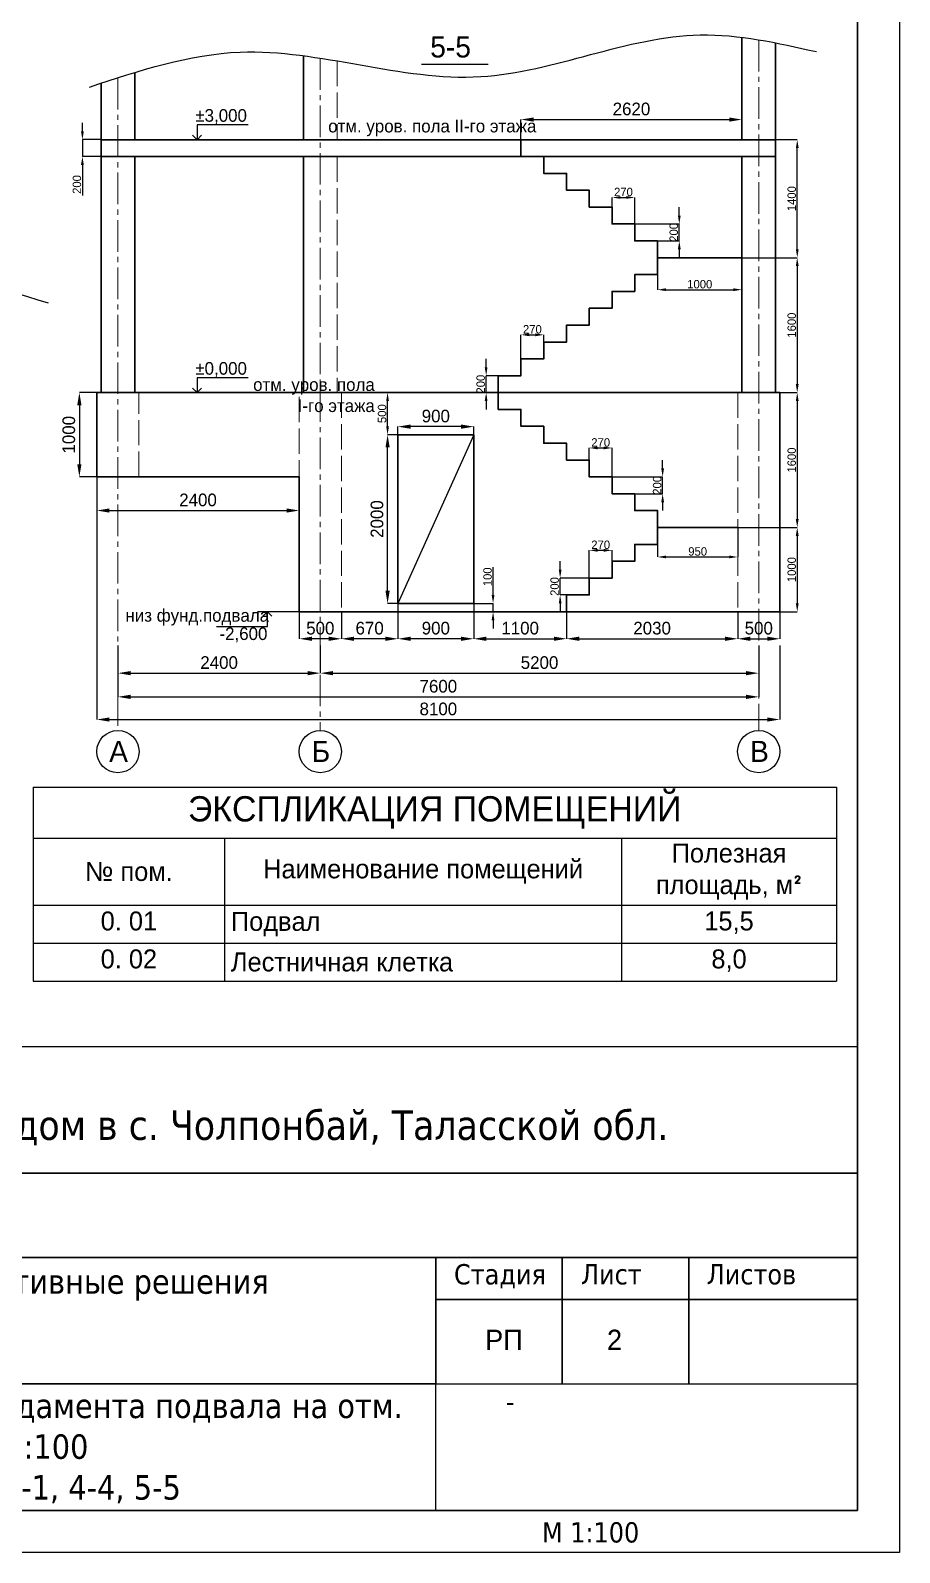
# Model space of a CAD drawing. Header units: millimetres. Extents: x 363119 to 453119, y -246250 to -184425.
# Drawn here: x 396813 to 407119, y -214125 to -196072 of the extents above; entities that cross this region are included whole.
import ezdxf
from ezdxf.enums import TextEntityAlignment as Align

# ---------------------------------------------------------------- set-up
doc = ezdxf.new("R2010")
doc.units = ezdxf.units.MM
doc.linetypes.add('ACAD_ISO02W100', pattern=[15, 12, -3])
doc.linetypes.add('CENTER2', pattern=[1.125, 0.75, -0.125, 0.125, -0.125])
doc.layers.add('ahsap', color=222, linetype='Continuous', lineweight=13)
for name, color, linetype in [('AKS', 252, 'CENTER2'), ('Надписи', 211, 'Continuous'), ('Штамп', 222, 'Continuous')]:
    doc.layers.add(name, color=color, linetype=linetype)
doc.dimstyles.new('ISO-25', dxfattribs={"dimtxt": 100, "dimasz": 2.5, "dimexe": 1.25, "dimexo": 0.625, "dimtad": 1, "dimdec": 0, "dimtxsty": 'Standard', "dimcen": 2.5, "dimadec": 0, "dimazin": 0, "dimtfac": 1, "dimtdec": 0, "dimtmove": 0, "dimatfit": 3, "dimfxl": 0, "dimarcsym": 0})

# ---------------------------------------------------------------- blocks, each defined once
blk = doc.blocks.new('*T259')
at = {"layer": 'ahsap', "color": 0, "linetype": 'ByBlock', "lineweight": -2}
for p, q in [((0, 0), (9525, 0)), ((0, 0), (0, -2301)), ((9525, 0), (9525, -2301)), ((0, -605), (9525, -605)), ((2270, -605), (2270, -2301)), ((6978, -605), (6978, -2301)), ((0, -1401), (9525, -1401)), ((0, -1851), (9525, -1851)), ((0, -2301), (9525, -2301))]:
    blk.add_line(p, q, dxfattribs=at)
at = {"layer": 'ahsap', "color": 0}
for s, insert, char_height, width, attachment_point in [('ЭКСПЛИКАЦИЯ ПОМЕЩЕНИЙ', (4762, -302), 300, 9375, 5), ('Полезная площадь, м{\\fISOCPEUR|b0|i0|c204|p34;²}', (8252, -1003), 225, 2396.96, 5), ('{\\fArial|b0|i0|c204|p34;№} пом.', (1135, -1003), 225, 2120.08, 5), ('Наименование помещений', (4624, -1003), 225, 4557.96, 5), ('0. 01', (1135, -1476), 225, 2120.08, 2), ('Подвал', (2345, -1626), 225, 4557.96, 4), ('15,5', (8252, -1476), 225, 2396.96, 2), ('0. 02', (1135, -1926), 225, 2120.08, 2), ('Лестничная клетка', (2345, -2076), 225, 4557.96, 4), ('8,0', (8252, -1926), 225, 2396.96, 2)]:
    blk.add_mtext(s, dxfattribs=dict(at, insert=insert, char_height=char_height, width=width, attachment_point=attachment_point))
blk = doc.blocks.new('*D290')
at = {"layer": 'ahsap', "color": 0, "lineweight": -2}
for p, q in [((397850, -203368), (397850, -203696)), ((400250, -203368), (400250, -203696)), ((398000, -203695), (400100, -203695))]:
    blk.add_line(p, q, dxfattribs=at)
at = {"layer": 'ahsap', "color": 0}
for points in [[(398000, -203670), (398000, -203720), (397850, -203695)], [(400100, -203670), (400100, -203720), (400250, -203695)]]:
    blk.add_solid(points, dxfattribs=at)
at = {"layer": 'DEFPOINTS', "color": 0}
for p in [(397850, -203367), (400250, -203367), (400250, -203695)]:
    blk.add_point(p, dxfattribs=at)
at = {"layer": 'ahsap', "color": 0, "insert": (399050, -203570), "char_height": 150, "attachment_point": 5}
blk.add_mtext('2400', dxfattribs=at)
blk = doc.blocks.new('*D291')
at = {"layer": 'ahsap', "color": 0, "lineweight": -2}
for p, q in [((400250, -203368), (400250, -203696)), ((405450, -203368), (405450, -203696)), ((400400, -203695), (405300, -203695))]:
    blk.add_line(p, q, dxfattribs=at)
at = {"layer": 'ahsap', "color": 0}
for points in [[(400400, -203670), (400400, -203720), (400250, -203695)], [(405300, -203670), (405300, -203720), (405450, -203695)]]:
    blk.add_solid(points, dxfattribs=at)
at = {"layer": 'DEFPOINTS', "color": 0}
for p in [(400250, -203367), (405450, -203367), (405450, -203695)]:
    blk.add_point(p, dxfattribs=at)
at = {"layer": 'ahsap', "color": 0, "insert": (402850, -203570), "char_height": 150, "attachment_point": 5}
blk.add_mtext('5200', dxfattribs=at)
blk = doc.blocks.new('*D292')
at = {"layer": 'ahsap', "color": 0, "lineweight": -2}
for p, q in [((397850, -203368), (397850, -203976)), ((405450, -203368), (405450, -203976)), ((398000, -203976), (405300, -203976))]:
    blk.add_line(p, q, dxfattribs=at)
at = {"layer": 'ahsap', "color": 0}
for points in [[(398000, -203951), (398000, -204001), (397850, -203976)], [(405300, -203951), (405300, -204001), (405450, -203976)]]:
    blk.add_solid(points, dxfattribs=at)
at = {"layer": 'DEFPOINTS', "color": 0}
for p in [(397850, -203367), (405450, -203367), (405450, -203976)]:
    blk.add_point(p, dxfattribs=at)
at = {"layer": 'ahsap', "color": 0, "insert": (401650, -203851), "char_height": 150, "attachment_point": 5}
blk.add_mtext('7600', dxfattribs=at)
blk = doc.blocks.new('*D293')
at = {"layer": 'ahsap', "color": 0, "lineweight": -2}
for p, q in [((397600, -201368), (397600, -204245)), ((405700, -203368), (405700, -204245)), ((397750, -204245), (405550, -204245))]:
    blk.add_line(p, q, dxfattribs=at)
at = {"layer": 'ahsap', "color": 0}
for points in [[(397750, -204220), (397750, -204270), (397600, -204245)], [(405550, -204220), (405550, -204270), (405700, -204245)]]:
    blk.add_solid(points, dxfattribs=at)
at = {"layer": 'DEFPOINTS', "color": 0}
for p in [(397600, -201367), (405700, -203367), (405700, -204245)]:
    blk.add_point(p, dxfattribs=at)
at = {"layer": 'ahsap', "color": 0, "insert": (401650, -204120), "char_height": 150, "attachment_point": 5}
blk.add_mtext('8100', dxfattribs=at)
blk = doc.blocks.new('*D300')
at = {"layer": 'ahsap', "color": 0, "lineweight": -2}
for p, q in [((405250, -198767), (405906, -198767)), ((405906, -198867), (405906, -200267)), ((405250, -200367), (405906, -200367))]:
    blk.add_line(p, q, dxfattribs=at)
at = {"layer": 'ahsap', "color": 0}
for points in [[(405889, -198867), (405923, -198867), (405906, -198767)], [(405889, -200267), (405923, -200267), (405906, -200367)]]:
    blk.add_solid(points, dxfattribs=at)
at = {"layer": 'DEFPOINTS', "color": 0}
for p in [(405250, -198767), (405250, -200367), (405906, -200367)]:
    blk.add_point(p, dxfattribs=at)
at = {"layer": 'ahsap', "color": 0, "insert": (405841, -199567), "char_height": 100, "attachment_point": 5, "rotation": 90}
blk.add_mtext('1600', dxfattribs=at)
blk = doc.blocks.new('*D301')
at = {"layer": 'ahsap', "color": 0, "lineweight": -2}
for p, q in [((405250, -197367), (405907, -197367)), ((405906, -198667), (405906, -197467)), ((405250, -198767), (405907, -198767))]:
    blk.add_line(p, q, dxfattribs=at)
at = {"layer": 'ahsap', "color": 0}
for points in [[(405890, -197467), (405923, -197467), (405906, -197367)], [(405890, -198667), (405923, -198667), (405906, -198767)]]:
    blk.add_solid(points, dxfattribs=at)
at = {"layer": 'DEFPOINTS', "color": 0}
for p in [(405250, -197367), (405906, -197367), (405250, -198767)]:
    blk.add_point(p, dxfattribs=at)
at = {"layer": 'ahsap', "color": 0, "insert": (405841, -198067), "char_height": 100, "attachment_point": 5, "rotation": 90}
blk.add_mtext('1400', dxfattribs=at)
blk = doc.blocks.new('*D302')
at = {"layer": 'ahsap', "color": 0, "lineweight": -2}
for p, q in [((402630, -197367), (402630, -197129)), ((402780, -197129), (405100, -197129)), ((405250, -197367), (405250, -197129))]:
    blk.add_line(p, q, dxfattribs=at)
at = {"layer": 'ahsap', "color": 0}
for points in [[(402780, -197104), (402780, -197154), (402630, -197129)], [(405100, -197104), (405100, -197154), (405250, -197129)]]:
    blk.add_solid(points, dxfattribs=at)
at = {"layer": 'DEFPOINTS', "color": 0}
for p in [(405250, -197129), (402630, -197367), (405250, -197367)]:
    blk.add_point(p, dxfattribs=at)
at = {"layer": 'ahsap', "color": 0, "insert": (403940, -197004), "char_height": 150, "attachment_point": 5}
blk.add_mtext('2620', dxfattribs=at)
blk = doc.blocks.new('*D303')
at = {"layer": 'ahsap', "color": 0, "lineweight": -2}
for p, q in [((402217, -200067), (402217, -199967)), ((402359, -200167), (402217, -200167)), ((402217, -200367), (402217, -200167)), ((402359, -200367), (402217, -200367)), ((402217, -200467), (402217, -200567))]:
    blk.add_line(p, q, dxfattribs=at)
at = {"layer": 'ahsap', "color": 0}
for points in [[(402200, -200067), (402233, -200067), (402217, -200167)], [(402200, -200467), (402233, -200467), (402217, -200367)]]:
    blk.add_solid(points, dxfattribs=at)
at = {"layer": 'DEFPOINTS', "color": 0}
for p in [(402217, -200167), (402360, -200167), (402360, -200367)]:
    blk.add_point(p, dxfattribs=at)
at = {"layer": 'ahsap', "color": 0, "insert": (402152, -200267), "char_height": 100, "attachment_point": 5, "rotation": 90}
blk.add_mtext('200', dxfattribs=at)
blk = doc.blocks.new('*D304')
at = {"layer": 'ahsap', "color": 0, "lineweight": -2}
for p, q in [((402630, -199967), (402630, -199682)), ((402730, -199682), (402800, -199682)), ((402900, -199967), (402900, -199682))]:
    blk.add_line(p, q, dxfattribs=at)
at = {"layer": 'ahsap', "color": 0}
for points in [[(402730, -199665), (402730, -199699), (402630, -199682)], [(402800, -199665), (402800, -199699), (402900, -199682)]]:
    blk.add_solid(points, dxfattribs=at)
at = {"layer": 'DEFPOINTS', "color": 0}
for p in [(402900, -199682), (402630, -199967), (402900, -199967)]:
    blk.add_point(p, dxfattribs=at)
at = {"layer": 'ahsap', "color": 0, "insert": (402765, -199617), "char_height": 100, "attachment_point": 5}
blk.add_mtext('270', dxfattribs=at)
blk = doc.blocks.new('*D305')
at = {"layer": 'ahsap', "color": 0, "lineweight": -2}
for p, q in [((403710, -198367), (403710, -198052)), ((403810, -198053), (403880, -198053)), ((403980, -198367), (403980, -198052))]:
    blk.add_line(p, q, dxfattribs=at)
at = {"layer": 'ahsap', "color": 0}
for points in [[(403810, -198036), (403810, -198069), (403710, -198053)], [(403880, -198036), (403880, -198069), (403980, -198053)]]:
    blk.add_solid(points, dxfattribs=at)
at = {"layer": 'DEFPOINTS', "color": 0}
for p in [(403980, -198053), (403710, -198367), (403980, -198367)]:
    blk.add_point(p, dxfattribs=at)
at = {"layer": 'ahsap', "color": 0, "insert": (403845, -197988), "char_height": 100, "attachment_point": 5}
blk.add_mtext('270', dxfattribs=at)
blk = doc.blocks.new('*D306')
at = {"layer": 'ahsap', "color": 0, "lineweight": -2}
for p, q in [((404507, -198267), (404507, -198167)), ((403980, -198367), (404508, -198367)), ((404507, -198567), (404507, -198367)), ((403980, -198567), (404508, -198567)), ((404507, -198667), (404507, -198767))]:
    blk.add_line(p, q, dxfattribs=at)
at = {"layer": 'ahsap', "color": 0}
for points in [[(404491, -198267), (404524, -198267), (404507, -198367)], [(404491, -198667), (404524, -198667), (404507, -198567)]]:
    blk.add_solid(points, dxfattribs=at)
at = {"layer": 'DEFPOINTS', "color": 0}
for p in [(403980, -198367), (404507, -198367), (403980, -198567)]:
    blk.add_point(p, dxfattribs=at)
at = {"layer": 'ahsap', "color": 0, "insert": (404442, -198467), "char_height": 100, "attachment_point": 5, "rotation": 90}
blk.add_mtext('200', dxfattribs=at)
blk = doc.blocks.new('*D294')
at = {"layer": 'ahsap', "color": 0, "lineweight": -2}
for p, q in [((401170, -200867), (401170, -200771)), ((401920, -200771), (401320, -200771)), ((402070, -200867), (402070, -200771))]:
    blk.add_line(p, q, dxfattribs=at)
at = {"layer": 'ahsap', "color": 0}
for points in [[(401320, -200746), (401320, -200796), (401170, -200771)], [(401920, -200746), (401920, -200796), (402070, -200771)]]:
    blk.add_solid(points, dxfattribs=at)
at = {"layer": 'DEFPOINTS', "color": 0}
for p in [(401170, -200771), (401170, -200867), (402070, -200867)]:
    blk.add_point(p, dxfattribs=at)
at = {"layer": 'ahsap', "color": 0, "insert": (401620, -200646), "char_height": 150, "attachment_point": 5}
blk.add_mtext('900', dxfattribs=at)
blk = doc.blocks.new('*D307')
at = {"layer": 'ahsap', "color": 0, "lineweight": -2}
for p, q in [((401169, -200867), (401048, -200867)), ((401048, -202717), (401048, -201017)), ((401169, -202867), (401048, -202867))]:
    blk.add_line(p, q, dxfattribs=at)
at = {"layer": 'ahsap', "color": 0}
for points in [[(401023, -201017), (401073, -201017), (401048, -200867)], [(401023, -202717), (401073, -202717), (401048, -202867)]]:
    blk.add_solid(points, dxfattribs=at)
at = {"layer": 'DEFPOINTS', "color": 0}
for p in [(401048, -200867), (401170, -200867), (401170, -202867)]:
    blk.add_point(p, dxfattribs=at)
at = {"layer": 'ahsap', "color": 0, "insert": (400923, -201867), "char_height": 150, "attachment_point": 5, "rotation": 90}
blk.add_mtext('2000', dxfattribs=at)
blk = doc.blocks.new('*D295')
at = {"layer": 'ahsap', "color": 0, "lineweight": -2}
for p, q in [((401169, -200367), (401047, -200367)), ((401048, -200767), (401048, -200467)), ((401169, -200867), (401047, -200867))]:
    blk.add_line(p, q, dxfattribs=at)
at = {"layer": 'ahsap', "color": 0}
for points in [[(401031, -200467), (401064, -200467), (401048, -200367)], [(401031, -200767), (401064, -200767), (401048, -200867)]]:
    blk.add_solid(points, dxfattribs=at)
at = {"layer": 'DEFPOINTS', "color": 0}
for p in [(401048, -200367), (401170, -200367), (401170, -200867)]:
    blk.add_point(p, dxfattribs=at)
at = {"layer": 'ahsap', "color": 0, "insert": (400983, -200617), "char_height": 100, "attachment_point": 5, "rotation": 90}
blk.add_mtext('500', dxfattribs=at)
blk = doc.blocks.new('*D308')
at = {"layer": 'ahsap', "color": 0, "lineweight": -2}
for p, q in [((404250, -198768), (404250, -199147)), ((405250, -198768), (405250, -199147)), ((404350, -199147), (405150, -199147))]:
    blk.add_line(p, q, dxfattribs=at)
at = {"layer": 'ahsap', "color": 0}
for points in [[(404350, -199130), (404350, -199163), (404250, -199147)], [(405150, -199130), (405150, -199163), (405250, -199147)]]:
    blk.add_solid(points, dxfattribs=at)
at = {"layer": 'DEFPOINTS', "color": 0}
for p in [(404250, -198767), (405250, -198767), (405250, -199147)]:
    blk.add_point(p, dxfattribs=at)
at = {"layer": 'ahsap', "color": 0, "insert": (404750, -199082), "char_height": 100, "attachment_point": 5}
blk.add_mtext('1000', dxfattribs=at)
blk = doc.blocks.new('*D309')
at = {"layer": 'ahsap', "color": 0, "lineweight": -2}
for p, q in [((404250, -201968), (404250, -202317)), ((405200, -201968), (405200, -202317)), ((404350, -202317), (405100, -202317))]:
    blk.add_line(p, q, dxfattribs=at)
at = {"layer": 'ahsap', "color": 0}
for points in [[(404350, -202300), (404350, -202333), (404250, -202317)], [(405100, -202300), (405100, -202333), (405200, -202317)]]:
    blk.add_solid(points, dxfattribs=at)
at = {"layer": 'DEFPOINTS', "color": 0}
for p in [(404250, -201967), (405200, -201967), (405200, -202317)]:
    blk.add_point(p, dxfattribs=at)
at = {"layer": 'ahsap', "color": 0, "insert": (404725, -202252), "char_height": 100, "attachment_point": 5}
blk.add_mtext('950', dxfattribs=at)
blk = doc.blocks.new('*D310')
at = {"layer": 'ahsap', "color": 0, "lineweight": -2}
for p, q in [((403440, -201367), (403440, -201023)), ((403540, -201024), (403610, -201024)), ((403710, -201367), (403710, -201023))]:
    blk.add_line(p, q, dxfattribs=at)
at = {"layer": 'ahsap', "color": 0}
for points in [[(403540, -201007), (403540, -201040), (403440, -201024)], [(403610, -201007), (403610, -201040), (403710, -201024)]]:
    blk.add_solid(points, dxfattribs=at)
at = {"layer": 'DEFPOINTS', "color": 0}
for p in [(403710, -201024), (403440, -201367), (403710, -201367)]:
    blk.add_point(p, dxfattribs=at)
at = {"layer": 'ahsap', "color": 0, "insert": (403575, -200959), "char_height": 100, "attachment_point": 5}
blk.add_mtext('270', dxfattribs=at)
blk = doc.blocks.new('*D311')
at = {"layer": 'ahsap', "color": 0, "lineweight": -2}
for p, q in [((403440, -202567), (403440, -202238)), ((403540, -202238), (403610, -202238)), ((403710, -202567), (403710, -202238))]:
    blk.add_line(p, q, dxfattribs=at)
at = {"layer": 'ahsap', "color": 0}
for points in [[(403540, -202221), (403540, -202255), (403440, -202238)], [(403610, -202221), (403610, -202255), (403710, -202238)]]:
    blk.add_solid(points, dxfattribs=at)
at = {"layer": 'DEFPOINTS', "color": 0}
for p in [(403710, -202238), (403440, -202567), (403710, -202567)]:
    blk.add_point(p, dxfattribs=at)
at = {"layer": 'ahsap', "color": 0, "insert": (403575, -202173), "char_height": 100, "attachment_point": 5}
blk.add_mtext('270', dxfattribs=at)
blk = doc.blocks.new('*D312')
at = {"layer": 'ahsap', "color": 0, "lineweight": -2}
for p, q in [((404310, -201267), (404310, -201167)), ((403710, -201367), (404310, -201367)), ((404310, -201567), (404310, -201367)), ((403710, -201567), (404310, -201567)), ((404310, -201667), (404310, -201767))]:
    blk.add_line(p, q, dxfattribs=at)
at = {"layer": 'ahsap', "color": 0}
for points in [[(404293, -201267), (404326, -201267), (404310, -201367)], [(404293, -201667), (404326, -201667), (404310, -201567)]]:
    blk.add_solid(points, dxfattribs=at)
at = {"layer": 'DEFPOINTS', "color": 0}
for p in [(403710, -201367), (404310, -201367), (403710, -201567)]:
    blk.add_point(p, dxfattribs=at)
at = {"layer": 'ahsap', "color": 0, "insert": (404245, -201467), "char_height": 100, "attachment_point": 5, "rotation": 90}
blk.add_mtext('200', dxfattribs=at)
blk = doc.blocks.new('*D313')
at = {"layer": 'ahsap', "color": 0, "lineweight": -2}
for p, q in [((403094, -202467), (403094, -202367)), ((403439, -202567), (403094, -202567)), ((403094, -202767), (403094, -202567)), ((403439, -202767), (403094, -202767)), ((403094, -202867), (403094, -202967))]:
    blk.add_line(p, q, dxfattribs=at)
at = {"layer": 'ahsap', "color": 0}
for points in [[(403078, -202467), (403111, -202467), (403094, -202567)], [(403078, -202867), (403111, -202867), (403094, -202767)]]:
    blk.add_solid(points, dxfattribs=at)
at = {"layer": 'DEFPOINTS', "color": 0}
for p in [(403094, -202567), (403440, -202567), (403440, -202767)]:
    blk.add_point(p, dxfattribs=at)
at = {"layer": 'ahsap', "color": 0, "insert": (403029, -202667), "char_height": 100, "attachment_point": 5, "rotation": 90}
blk.add_mtext('200', dxfattribs=at)
blk = doc.blocks.new('*D296')
at = {"layer": 'ahsap', "color": 0, "lineweight": -2}
for p, q in [((405650, -200367), (405906, -200367)), ((405906, -200467), (405906, -201867)), ((405200, -201967), (405906, -201967))]:
    blk.add_line(p, q, dxfattribs=at)
at = {"layer": 'ahsap', "color": 0}
for points in [[(405889, -200467), (405923, -200467), (405906, -200367)], [(405889, -201867), (405923, -201867), (405906, -201967)]]:
    blk.add_solid(points, dxfattribs=at)
at = {"layer": 'DEFPOINTS', "color": 0}
for p in [(405650, -200367), (405200, -201967), (405906, -201967)]:
    blk.add_point(p, dxfattribs=at)
at = {"layer": 'ahsap', "color": 0, "insert": (405841, -201167), "char_height": 100, "attachment_point": 5, "rotation": 90}
blk.add_mtext('1600', dxfattribs=at)
blk = doc.blocks.new('*D314')
at = {"layer": 'ahsap', "color": 0, "lineweight": -2}
for p, q in [((405200, -201967), (405906, -201967)), ((405906, -202067), (405906, -202867)), ((405700, -202967), (405906, -202967))]:
    blk.add_line(p, q, dxfattribs=at)
at = {"layer": 'ahsap', "color": 0}
for points in [[(405889, -202067), (405923, -202067), (405906, -201967)], [(405889, -202867), (405923, -202867), (405906, -202967)]]:
    blk.add_solid(points, dxfattribs=at)
at = {"layer": 'DEFPOINTS', "color": 0}
for p in [(405200, -201967), (405700, -202967), (405906, -202967)]:
    blk.add_point(p, dxfattribs=at)
at = {"layer": 'ahsap', "color": 0, "insert": (405841, -202467), "char_height": 100, "attachment_point": 5, "rotation": 90}
blk.add_mtext('1000', dxfattribs=at)
blk = doc.blocks.new('*D315')
at = {"layer": 'ahsap', "color": 0, "lineweight": -2}
for p, q in [((402070, -202868), (402070, -203287)), ((403170, -202838), (403170, -203287)), ((402220, -203287), (403020, -203287))]:
    blk.add_line(p, q, dxfattribs=at)
at = {"layer": 'ahsap', "color": 0}
for points in [[(402220, -203262), (402220, -203312), (402070, -203287)], [(403020, -203262), (403020, -203312), (403170, -203287)]]:
    blk.add_solid(points, dxfattribs=at)
at = {"layer": 'DEFPOINTS', "color": 0}
for p in [(402070, -202867), (403170, -202837), (403170, -203287)]:
    blk.add_point(p, dxfattribs=at)
at = {"layer": 'ahsap', "color": 0, "insert": (402620, -203162), "char_height": 150, "attachment_point": 5}
blk.add_mtext('1100', dxfattribs=at)
blk = doc.blocks.new('*D316')
at = {"layer": 'ahsap', "color": 0, "lineweight": -2}
for p, q in [((403170, -202968), (403170, -203287)), ((405200, -202968), (405200, -203287)), ((403320, -203287), (405050, -203287))]:
    blk.add_line(p, q, dxfattribs=at)
at = {"layer": 'ahsap', "color": 0}
for points in [[(403320, -203262), (403320, -203312), (403170, -203287)], [(405050, -203262), (405050, -203312), (405200, -203287)]]:
    blk.add_solid(points, dxfattribs=at)
at = {"layer": 'DEFPOINTS', "color": 0}
for p in [(403170, -202967), (405200, -202967), (405200, -203287)]:
    blk.add_point(p, dxfattribs=at)
at = {"layer": 'ahsap', "color": 0, "insert": (404185, -203162), "char_height": 150, "attachment_point": 5}
blk.add_mtext('2030', dxfattribs=at)
blk = doc.blocks.new('*D297')
at = {"layer": 'ahsap', "color": 0, "lineweight": -2}
for p, q in [((401170, -202868), (401170, -203287)), ((402070, -202868), (402070, -203287)), ((401920, -203287), (401320, -203287))]:
    blk.add_line(p, q, dxfattribs=at)
at = {"layer": 'ahsap', "color": 0}
for points in [[(401320, -203262), (401320, -203312), (401170, -203287)], [(401920, -203262), (401920, -203312), (402070, -203287)]]:
    blk.add_solid(points, dxfattribs=at)
at = {"layer": 'DEFPOINTS', "color": 0}
for p in [(401170, -202867), (402070, -202867), (401170, -203287)]:
    blk.add_point(p, dxfattribs=at)
at = {"layer": 'ahsap', "color": 0, "insert": (401620, -203162), "char_height": 150, "attachment_point": 5}
blk.add_mtext('900', dxfattribs=at)
blk = doc.blocks.new('*D298')
at = {"layer": 'ahsap', "color": 0, "lineweight": -2}
for p, q in [((401170, -202868), (401170, -203287)), ((400500, -202968), (400500, -203287)), ((401020, -203287), (400650, -203287))]:
    blk.add_line(p, q, dxfattribs=at)
at = {"layer": 'ahsap', "color": 0}
for points in [[(400650, -203262), (400650, -203312), (400500, -203287)], [(401020, -203262), (401020, -203312), (401170, -203287)]]:
    blk.add_solid(points, dxfattribs=at)
at = {"layer": 'DEFPOINTS', "color": 0}
for p in [(401170, -202867), (400500, -202967), (400500, -203287)]:
    blk.add_point(p, dxfattribs=at)
at = {"layer": 'ahsap', "color": 0, "insert": (400835, -203162), "char_height": 150, "attachment_point": 5}
blk.add_mtext('670', dxfattribs=at)
blk = doc.blocks.new('*D317')
at = {"layer": 'ahsap', "color": 0, "lineweight": -2}
for p, q in [((400000, -202968), (400000, -203287)), ((400500, -202968), (400500, -203287)), ((400350, -203287), (400150, -203287))]:
    blk.add_line(p, q, dxfattribs=at)
at = {"layer": 'ahsap', "color": 0}
for points in [[(400150, -203262), (400150, -203312), (400000, -203287)], [(400350, -203262), (400350, -203312), (400500, -203287)]]:
    blk.add_solid(points, dxfattribs=at)
at = {"layer": 'DEFPOINTS', "color": 0}
for p in [(400000, -202967), (400500, -202967), (400000, -203287)]:
    blk.add_point(p, dxfattribs=at)
at = {"layer": 'ahsap', "color": 0, "insert": (400250, -203162), "char_height": 150, "attachment_point": 5}
blk.add_mtext('500', dxfattribs=at)
blk = doc.blocks.new('*D318')
at = {"layer": 'ahsap', "color": 0, "lineweight": -2}
for p, q in [((405200, -202968), (405200, -203287)), ((405700, -202968), (405700, -203287)), ((405350, -203287), (405550, -203287))]:
    blk.add_line(p, q, dxfattribs=at)
at = {"layer": 'ahsap', "color": 0}
for points in [[(405350, -203262), (405350, -203312), (405200, -203287)], [(405550, -203262), (405550, -203312), (405700, -203287)]]:
    blk.add_solid(points, dxfattribs=at)
at = {"layer": 'DEFPOINTS', "color": 0}
for p in [(405200, -202967), (405700, -202967), (405700, -203287)]:
    blk.add_point(p, dxfattribs=at)
at = {"layer": 'ahsap', "color": 0, "insert": (405450, -203162), "char_height": 150, "attachment_point": 5}
blk.add_mtext('500', dxfattribs=at)
blk = doc.blocks.new('*D299')
at = {"layer": 'ahsap', "color": 0, "lineweight": -2}
for p, q in [((402299, -202767), (402299, -202437)), ((402070, -202867), (402299, -202867)), ((402299, -202967), (402299, -202867)), ((402070, -202967), (402299, -202967)), ((402299, -203067), (402299, -203167))]:
    blk.add_line(p, q, dxfattribs=at)
at = {"layer": 'ahsap', "color": 0}
for points in [[(402282, -202767), (402315, -202767), (402299, -202867)], [(402282, -203067), (402315, -203067), (402299, -202967)]]:
    blk.add_solid(points, dxfattribs=at)
at = {"layer": 'DEFPOINTS', "color": 0}
for p in [(402070, -202867), (402299, -202867), (402070, -202967)]:
    blk.add_point(p, dxfattribs=at)
at = {"layer": 'ahsap', "color": 0, "insert": (402234, -202552), "char_height": 100, "attachment_point": 5, "rotation": 90}
blk.add_mtext('100', dxfattribs=at)
blk = doc.blocks.new('*D319')
at = {"layer": 'ahsap', "color": 0, "lineweight": -2}
for p, q in [((397600, -201368), (397600, -201766)), ((400000, -201368), (400000, -201766)), ((397750, -201766), (399850, -201766))]:
    blk.add_line(p, q, dxfattribs=at)
at = {"layer": 'ahsap', "color": 0}
for points in [[(397750, -201741), (397750, -201791), (397600, -201766)], [(399850, -201741), (399850, -201791), (400000, -201766)]]:
    blk.add_solid(points, dxfattribs=at)
at = {"layer": 'DEFPOINTS', "color": 0}
for p in [(397600, -201367), (400000, -201367), (400000, -201766)]:
    blk.add_point(p, dxfattribs=at)
at = {"layer": 'ahsap', "color": 0, "insert": (398800, -201641), "char_height": 150, "attachment_point": 5}
blk.add_mtext('2400', dxfattribs=at)
blk = doc.blocks.new('*D330')
at = {"layer": 'ahsap', "color": 0, "lineweight": -2}
for p, q in [((397599, -200367), (397393, -200367)), ((397393, -200517), (397393, -201217)), ((397599, -201367), (397393, -201367))]:
    blk.add_line(p, q, dxfattribs=at)
at = {"layer": 'ahsap', "color": 0}
for points in [[(397368, -200517), (397418, -200517), (397393, -200367)], [(397368, -201217), (397418, -201217), (397393, -201367)]]:
    blk.add_solid(points, dxfattribs=at)
at = {"layer": 'DEFPOINTS', "color": 0}
for p in [(397600, -200367), (397393, -201367), (397600, -201367)]:
    blk.add_point(p, dxfattribs=at)
at = {"layer": 'ahsap', "color": 0, "insert": (397268, -200867), "char_height": 150, "attachment_point": 5, "rotation": 90}
blk.add_mtext('1000', dxfattribs=at)
blk = doc.blocks.new('*D331')
at = {"layer": 'ahsap', "color": 0, "lineweight": -2}
for p, q in [((397429, -197267), (397429, -197167)), ((397649, -197367), (397429, -197367)), ((397429, -197367), (397429, -197567)), ((397649, -197567), (397429, -197567)), ((397429, -197667), (397429, -198031))]:
    blk.add_line(p, q, dxfattribs=at)
at = {"layer": 'ahsap', "color": 0}
for points in [[(397412, -197267), (397446, -197267), (397429, -197367)], [(397412, -197667), (397446, -197667), (397429, -197567)]]:
    blk.add_solid(points, dxfattribs=at)
at = {"layer": 'DEFPOINTS', "color": 0}
for p in [(397650, -197367), (397429, -197567), (397650, -197567)]:
    blk.add_point(p, dxfattribs=at)
at = {"layer": 'ahsap', "color": 0, "insert": (397364, -197899), "char_height": 100, "attachment_point": 5, "rotation": 90}
blk.add_mtext('200', dxfattribs=at)

msp = doc.modelspace()

# ---------------------------------------------------------------- linework, layer by layer
at = {"color": 0}
for p, q in [((401449.9, -196473.2), (402241, -196473.2)), ((397649.8, -197367.3), (397649.8, -197367.3)), ((397749.8, -197567.3), (397649.8, -197567.3)), ((399999.8, -202967.3), (399506.9, -202967.3))]:
    msp.add_line(p, q, dxfattribs=at)
for points in [[(399393.1, -197192.3), (398788.1, -197192.3), (398788.1, -197367.3), (398735.1, -197314.2), (398788.1, -197367.3), (398841.2, -197314.2)], [(399393.1, -200192.3), (398788.1, -200192.3), (398788.1, -200367.3), (398735.1, -200314.2), (398788.1, -200367.3), (398841.2, -200314.2)], [(399017.9, -203142.2), (399622.9, -203142.3), (399622.9, -202967.3), (399675.9, -203020.3), (399622.9, -202967.3), (399569.9, -203020.3)]]:
    msp.add_lwpolyline(points)
msp.add_lwpolyline([(401169.8, -202867.3), (401169.8, -202867.3), (402069.8, -202867.3), (402069.8, -200867.3), (401169.8, -202867.3)], dxfattribs=at)
for points in [[(397512.2, -196743.6), (399297.9, -196328.8), (402153, -196619.2), (404755.3, -196124.6), (406132.8, -196323.5)], [(388325.7, -199278.5), (389808.8, -198952.6), (392300.5, -199456.3), (395074, -198923), (397021, -199304.3)]]:
    msp.add_spline(points, degree=3, dxfattribs=at)
at = {"layer": 'ahsap', "color": 0, "lineweight": 35}
for points in [[(405449.8, -197367.3), (405249.8, -197367.3), (405249.8, -196153.6)], [(405649.8, -196219.3), (405649.8, -197367.3)], [(400249.8, -197367.3), (400049.8, -197367.3), (400049.8, -196371.7)], [(397849.8, -197367.3), (398049.8, -197367.3), (398049.8, -196570.9)], [(397649.8, -197367.3), (397649.8, -196698.2)], [(397649.8, -197567.3), (397649.8, -197367.3), (405449.8, -197367.3), (405649.8, -197367.3), (405649.8, -197567.3), (405449.8, -197567.3)], [(402359.8, -197367.3), (402359.8, -197367.3), (402629.8, -197367.3), (402629.8, -197567.3), (402899.8, -197567.3), (402899.8, -197767.3), (403169.8, -197767.3), (403169.8, -197967.3), (403439.8, -197967.3), (403439.8, -198167.3), (403709.8, -198167.3), (403709.8, -198367.3), (403979.8, -198367.3), (403979.8, -198567.3), (404249.8, -198567.3), (404249.8, -198767.3)], [(397849.8, -200367.3), (397649.8, -200367.3), (397649.8, -197567.3), (405449.8, -197567.3), (405649.8, -197567.3), (405649.8, -200367.3), (405449.8, -200367.3)], [(397849.8, -200367.3), (398049.8, -200367.3), (398049.8, -197567.3), (397849.8, -197567.3)], [(400249.8, -200367.3), (400049.8, -200367.3), (400049.8, -197567.3), (400449.8, -197567.3)], [(405449.8, -200367.3), (405249.8, -200367.3), (405249.8, -197567.3), (405449.8, -197567.3)], [(405249.8, -198767.3), (404249.8, -198767.3), (404249.8, -198967.3), (403979.8, -198967.3), (403979.8, -199167.3), (403709.8, -199167.3), (403709.8, -199367.3), (403439.8, -199367.3), (403439.8, -199567.3), (403169.8, -199567.3), (403169.8, -199767.3), (402899.8, -199767.3), (402899.8, -199967.3), (402629.8, -199967.3), (402629.8, -200167.3), (402359.8, -200167.3), (402359.8, -200367.3)], [(397849.8, -201367.3), (397599.8, -201367.3), (397599.8, -200367.3), (405449.8, -200367.3), (405699.8, -200367.3), (405699.8, -202967.3)], [(403169.8, -202967.3), (403169.8, -202767.3), (403439.8, -202767.3), (403439.8, -202567.3), (403709.8, -202567.3), (403709.8, -202367.3), (403979.8, -202367.3), (403979.8, -202167.3), (404249.8, -202167.3), (404249.8, -201967.3), (405199.8, -201967.3), (404249.8, -201967.3), (404249.8, -201767.3), (403979.8, -201767.3), (403979.8, -201567.3), (403709.8, -201567.3), (403709.8, -201367.3), (403439.8, -201367.3), (403439.8, -201167.3), (403169.8, -201167.3), (403169.8, -200967.3), (402899.8, -200967.3), (402899.8, -200767.3), (402629.8, -200767.3), (402629.8, -200567.3), (402359.8, -200567.3), (402359.8, -200367.3)], [(401169.8, -202867.3), (402069.8, -202867.3), (402069.8, -200867.3), (401169.8, -200867.3), (401169.8, -202867.3)], [(399999.8, -201367.3), (397849.8, -201367.3)], [(399999.8, -201367.3), (399999.8, -202967.3)], [(405699.8, -202967), (405699.8, -202967.3), (399999.8, -202967.3)]]:
    msp.add_lwpolyline(points, dxfattribs=at)
at = {"layer": 'ahsap', "color": 0, "linetype": 'ACAD_ISO02W100', "ltscale": 25}
for points in [[(400449.8, -196433.2), (400449.8, -197367.3), (400249.8, -197367.3)], [(400449.8, -197567.3), (400449.8, -200367.3), (400249.8, -200367.3)], [(397849.8, -201367.3), (398099.8, -201367.3), (398099.8, -200367.3), (397599.8, -200367.3), (397599.8, -201367.3), (397849.8, -201367.3)], [(399999.8, -202967.3), (399999.8, -200367.3), (400499.8, -200367.3), (400499.8, -202967.3)], [(405699.8, -202967.3), (405699.8, -200367.3), (405199.8, -200367.3), (405199.8, -202967.3)]]:
    msp.add_lwpolyline(points, dxfattribs=at)
at = {"layer": 'AKS', "lineweight": 5, "ltscale": 500}
for p, q in [((405449.8, -196182.9), (405449.8, -204374.5)), ((400249.8, -196400.5), (400249.8, -204374.5)), ((397849.8, -196633.3), (397849.8, -204374.5))]:
    msp.add_line(p, q, dxfattribs=at)
at = {"layer": 'AKS', "color": 0, "linetype": 'Continuous'}
for centre in [(397849.8, -204624.9), (400249.8, -204624.9), (405449.8, -204624.9)]:
    msp.add_circle(centre, 250.5, dxfattribs=at)
at = {"layer": 'Штамп', "color": 0}
for p, q in [((388119.3, -209625.1), (406619.3, -209625.1)), ((388119.3, -210625.1), (406619.3, -210625.1)), ((388119.3, -212125.1), (406619.3, -212125.1))]:
    msp.add_line(p, q, dxfattribs=at)
for points in [[(407119.3, -214125.1), (386119.3, -214125.1), (386119.3, -184425.1), (407119.3, -184425.1)], [(394619.3, -209625.1), (406619.3, -209625.1), (406619.3, -208125.1), (394619.3, -208125.1)], [(394619.3, -210625.1), (406619.3, -210625.1), (406619.3, -209625.1), (394619.3, -209625.1)], [(394619.3, -212125.1), (401619.3, -212125.1), (401619.3, -210625.1), (394619.3, -210625.1)], [(401619.3, -211125.1), (403119.3, -211125.1), (403119.3, -210625.1), (401619.3, -210625.1)], [(403119.3, -211125.1), (404619.3, -211125.1), (404619.3, -210625.1), (403119.3, -210625.1)], [(404619.3, -211125.1), (406619.3, -211125.1), (406619.3, -210625.1), (404619.3, -210625.1)], [(401619.3, -212125.1), (403119.3, -212125.1), (403119.3, -211125.1), (401619.3, -211125.1)], [(403119.3, -212125.1), (404619.3, -212125.1), (404619.3, -211125.1), (403119.3, -211125.1)], [(404619.3, -212125.1), (406619.3, -212125.1), (406619.3, -211125.1), (404619.3, -211125.1)], [(394619.3, -213625.1), (401619.3, -213625.1), (401619.3, -212125.1), (394619.3, -212125.1)]]:
    msp.add_lwpolyline(points, close=True, dxfattribs=at)
at = {"layer": 'Штамп', "color": 0, "lineweight": 30}
for points in [[(388119.3, -213625.1), (388119.3, -184925.1), (406619.3, -184925.1), (406619.3, -213625.1)], [(406619.3, -213625.1), (388119.3, -213625.1)]]:
    msp.add_lwpolyline(points, dxfattribs=at)

# ---------------------------------------------------------------- block references
msp.add_blockref('*T259', (396845, -205045.5))

# ---------------------------------------------------------------- texts
at = {"char_height": 150}
for s, width, insert, attachment_point in [('%%P3,000', 537.192, (398768, -197004.9), 1), ('отм. уров. пола II-го этажа', 3971.431, (402812.6, -197326.4), 9), ('%%P0,000', 537.192, (398768, -200004.9), 1), ('отм. уров. пола\\PI-го этажа', 2201.304, (400896.5, -200599.8), 9), ('низ фунд.подвала', 1933.124, (399643, -203129.9), 9), ('-2,600', 537.192, (399623, -203329.6), 9)]:
    msp.add_mtext_dynamic_manual_height_columns(s, width=width, gutter_width=12.5, heights=[0], dxfattribs=dict(at, insert=insert, attachment_point=attachment_point))
at = {"layer": 'AKS', "color": 0}
for s, p in [('5-5', (401795.2, -196269.1)), ('А', (397857.7, -204622.8)), ('Б', (400257.7, -204622.8)), ('В', (405457.7, -204622.8))]:
    msp.add_text(s, height=250, dxfattribs=at).set_placement(p, align=Align.MIDDLE)
at = {"layer": 'Надписи', "color": 0, "ltscale": 0.5}
for s, height, p in [('РП', 240.85, (402204.6, -211722.9)), ('2', 240.9, (403649.7, -211722.9))]:
    msp.add_text(s, height=height, dxfattribs=at).set_placement(p)
at = {"layer": 'Надписи', "color": 0, "ltscale": 0.5, "attachment_point": 1}
for s, insert, char_height, width in [('{\\fTahoma|b0|i0|c204|p32;Жилой дом в с. Чолпонбай, Таласской обл.}', (394993, -208880.5), 350, 11377.885), ('{\\fTahoma|b0|i0|c204|p32;Конструктивные решения}', (394910.7, -210765.3), 290, 6469.464), ('{\\fTahoma|b0|i0|c204|p32;Стадия}', (401835.6, -210703.9), 240.853, 6469.464), ('{\\fTahoma|b0|i0|c204|p32;Лист}', (403341.8, -210703.9), 240.853, 6469.464), ('{\\fTahoma|b0|i0|c204|p32;Листов}', (404832.7, -210703.9), 240.853, 6469.464), ('{\\fTahoma|b0|i0|c204|p32;План\\fTahoma|b0|i0|c0|p32; \\fTahoma|b0|i0|c204|p32;фундамента подвала на отм. -2,600 М 1:100\\PРазрезы 1-1, 4-4, 5-5}', (394899.3, -212239.8), 290, 6762.534), ('{\\fTahoma|b0|i0|c204|p32;   -}', (402180.3, -212213.1), 240.853, 4340.302), ('{\\fTahoma|b0|i0|c204|p32;М 1:100}', (402878.1, -213764.9), 240.853, 6469.464)]:
    msp.add_mtext(s, dxfattribs=dict(at, insert=insert, char_height=char_height, width=width))

# ---------------------------------------------------------------- dimensions: what is measured, and where the dimension line sits
at = {"layer": 'ahsap', "color": 0}
for base, p1, p2, override, picture, middle in [((405249.8, -197128.8), (402629.8, -197367.3), (405249.8, -197367.3), {"dimtxt": 150, "dimasz": 150, "dimexe": 0.25, "dimgap": 50, "dimdle": 0.25, "dimfxl": 0.25}, '*D302', (403939.8, -197003.8)), ((405249.8, -199146.7), (404249.8, -198767.3), (405249.8, -198767.3), {"dimasz": 100, "dimexe": 0.25, "dimgap": 15, "dimdle": 0.25, "dimfxl": 0.25}, '*D308', (404749.8, -199081.7)), ((401169.8, -200771.4), (402069.8, -200867.3), (401169.8, -200867.3), {"dimtxt": 150, "dimasz": 150, "dimexe": 0.25, "dimgap": 50, "dimdle": 0.25, "dimfxl": 0.25}, '*D294', (401619.8, -200646.4)), ((405699.8, -204244.7), (397599.8, -201367.3), (405699.8, -203367.3), {"dimtxt": 150, "dimasz": 150, "dimexe": 0.25, "dimgap": 50, "dimdle": 0.25, "dimfxl": 0.25}, '*D293', (401649.8, -204119.7)), ((399999.8, -201765.9), (397599.8, -201367.3), (399999.8, -201367.3), {"dimtxt": 150, "dimasz": 150, "dimexe": 0.25, "dimgap": 50, "dimdle": 0.25, "dimfxl": 0.25}, '*D319', (398799.8, -201640.9)), ((405199.8, -202316.5), (404249.8, -201967.3), (405199.8, -201967.3), {"dimasz": 100, "dimexe": 0.25, "dimgap": 15, "dimdle": 0.25, "dimfxl": 0.25}, '*D309', (404724.8, -202251.5)), ((400499.8, -203286.9), (401169.8, -202867.3), (400499.8, -202967.3), {"dimtxt": 150, "dimasz": 150, "dimexe": 0.25, "dimgap": 50, "dimdle": 0.25, "dimfxl": 0.25}, '*D298', (400834.8, -203161.9)), ((401169.8, -203286.9), (402069.8, -202867.3), (401169.8, -202867.3), {"dimtxt": 150, "dimasz": 150, "dimexe": 0.25, "dimgap": 50, "dimdle": 0.25, "dimfxl": 0.25}, '*D297', (401619.8, -203161.9)), ((403169.8, -203286.9), (402069.8, -202867.3), (403169.8, -202837.4), {"dimtxt": 150, "dimasz": 150, "dimexe": 0.25, "dimgap": 50, "dimdle": 0.25, "dimfxl": 0.25}, '*D315', (402619.8, -203161.9)), ((399999.8, -203286.9), (400499.8, -202967.3), (399999.8, -202967.3), {"dimtxt": 150, "dimasz": 150, "dimexe": 0.25, "dimgap": 50, "dimdle": 0.25, "dimfxl": 0.25}, '*D317', (400249.8, -203161.9)), ((405199.8, -203286.9), (403169.8, -202967.3), (405199.8, -202967.3), {"dimtxt": 150, "dimasz": 150, "dimexe": 0.25, "dimgap": 50, "dimdle": 0.25, "dimfxl": 0.25}, '*D316', (404184.8, -203161.9)), ((405699.8, -203286.9), (405199.8, -202967.3), (405699.8, -202967.3), {"dimtxt": 150, "dimasz": 150, "dimexe": 0.25, "dimgap": 50, "dimdle": 0.25, "dimfxl": 0.25}, '*D318', (405449.8, -203161.9)), ((400249.8, -203695.3), (397849.8, -203367.3), (400249.8, -203367.3), {"dimtxt": 150, "dimasz": 150, "dimexe": 0.25, "dimgap": 50, "dimdle": 0.25, "dimfxl": 0.25}, '*D290', (399049.8, -203570.3)), ((405449.8, -203975.5), (397849.8, -203367.3), (405449.8, -203367.3), {"dimtxt": 150, "dimasz": 150, "dimexe": 0.25, "dimgap": 50, "dimdle": 0.25, "dimfxl": 0.25}, '*D292', (401649.8, -203850.5)), ((405449.8, -203695.3), (400249.8, -203367.3), (405449.8, -203367.3), {"dimtxt": 150, "dimasz": 150, "dimexe": 0.25, "dimgap": 50, "dimdle": 0.25, "dimfxl": 0.25}, '*D291', (402849.8, -203570.3))]:
    dim = msp.add_linear_dim(base=base, p1=p1, p2=p2, dimstyle='ISO-25', override=override, dxfattribs=at)
    dim.commit()
    dim.dimension.update_dxf_attribs({"geometry": picture, "text_midpoint": middle})
for base, p1, p2, override, picture, middle in [((397428.9, -197567.3), (397649.8, -197367.3), (397649.8, -197567.3), {"dimasz": 100, "dimexe": 0.25, "dimgap": 15, "dimdle": 0.25, "dimfxl": 0.25}, '*D331', (397363.9, -197898.9)), ((405906.3, -197367.3), (405249.8, -198767.3), (405249.8, -197367.3), {"dimasz": 100, "dimexe": 0.25, "dimgap": 15, "dimdle": 0.25, "dimfxl": 0.25}, '*D301', (405841.3, -198067.3)), ((405906, -200367.3), (405249.8, -198767.3), (405249.8, -200367.3), {"dimasz": 100, "dimexe": 0.25, "dimgap": 15, "dimdle": 0.25, "dimfxl": 0.25}, '*D300', (405841, -199567.3)), ((397392.8, -201367.3), (397599.8, -200367.3), (397599.8, -201367.3), {"dimtxt": 150, "dimasz": 150, "dimexe": 0.25, "dimgap": 50, "dimdle": 0.25, "dimfxl": 0.25}, '*D330', (397267.8, -200867.3)), ((401047.6, -200367.3), (401169.8, -200867.3), (401169.8, -200367.3), {"dimasz": 100, "dimexe": 0.25, "dimgap": 15, "dimdle": 0.25, "dimfxl": 0.25}, '*D295', (400982.6, -200617.3)), ((405906, -201967.3), (405649.8, -200367.3), (405199.8, -201967.3), {"dimasz": 100, "dimexe": 0.25, "dimgap": 15, "dimdle": 0.25, "dimfxl": 0.25}, '*D296', (405841, -201167.3)), ((401047.9, -200867.3), (401169.8, -202867.3), (401169.8, -200867.3), {"dimtxt": 150, "dimasz": 150, "dimexe": 0.25, "dimgap": 50, "dimdle": 0.25, "dimfxl": 0.25}, '*D307', (400922.9, -201867.3)), ((405906, -202967), (405199.8, -201967.3), (405699.8, -202967), {"dimasz": 100, "dimexe": 0.25, "dimgap": 15, "dimdle": 0.25, "dimfxl": 0.25}, '*D314', (405841, -202467.1)), ((402298.5, -202867.3), (402069.8, -202967.3), (402069.8, -202867.3), {"dimasz": 100, "dimexe": 0.25, "dimgap": 15, "dimdle": 0.25, "dimfxl": 0.25}, '*D299', (402233.5, -202552.3))]:
    dim = msp.add_linear_dim(base=base, p1=p1, p2=p2, angle=90, dimstyle='ISO-25', override=override, dxfattribs=at)
    dim.commit()
    dim.dimension.update_dxf_attribs({"geometry": picture, "text_midpoint": middle})
for base, p1, p2, picture, middle in [((403979.8, -198052.5), (403709.8, -198367.3), (403979.8, -198367.3), '*D305', (403844.8, -198052.5)), ((402899.8, -199682.2), (402629.8, -199967.3), (402899.8, -199967.3), '*D304', (402764.8, -199682.2)), ((403709.8, -201023.7), (403439.8, -201367.3), (403709.8, -201367.3), '*D310', (403574.8, -201023.7)), ((403709.8, -202237.9), (403439.8, -202567.3), (403709.8, -202567.3), '*D311', (403574.8, -202237.9))]:
    dim = msp.add_linear_dim(base=base, p1=p1, p2=p2, dimstyle='ISO-25', override={"dimasz": 100, "dimexe": 0.25, "dimgap": 15, "dimdle": 0.25, "dimfxl": 0.25}, dxfattribs=at)
    dim.commit()
    dim.dimension.update_dxf_attribs({"geometry": picture, "text_midpoint": middle, "dimtype": 160})
for base, p1, p2, picture, middle in [((404507.4, -198367.3), (403979.8, -198567.3), (403979.8, -198367.3), '*D306', (404507.4, -198467.3)), ((402216.8, -200167.3), (402359.8, -200367.3), (402359.8, -200167.3), '*D303', (402216.8, -200267.3)), ((404309.5, -201367.3), (403709.8, -201567.3), (403709.8, -201367.3), '*D312', (404309.5, -201467.3)), ((403094.2, -202567.3), (403439.8, -202767.3), (403439.8, -202567.3), '*D313', (403094.2, -202667.3))]:
    dim = msp.add_linear_dim(base=base, p1=p1, p2=p2, angle=90, dimstyle='ISO-25', override={"dimasz": 100, "dimexe": 0.25, "dimgap": 15, "dimdle": 0.25, "dimfxl": 0.25}, dxfattribs=at)
    dim.commit()
    dim.dimension.update_dxf_attribs({"geometry": picture, "text_midpoint": middle, "dimtype": 160})

doc.saveas('drawing.dxf')
